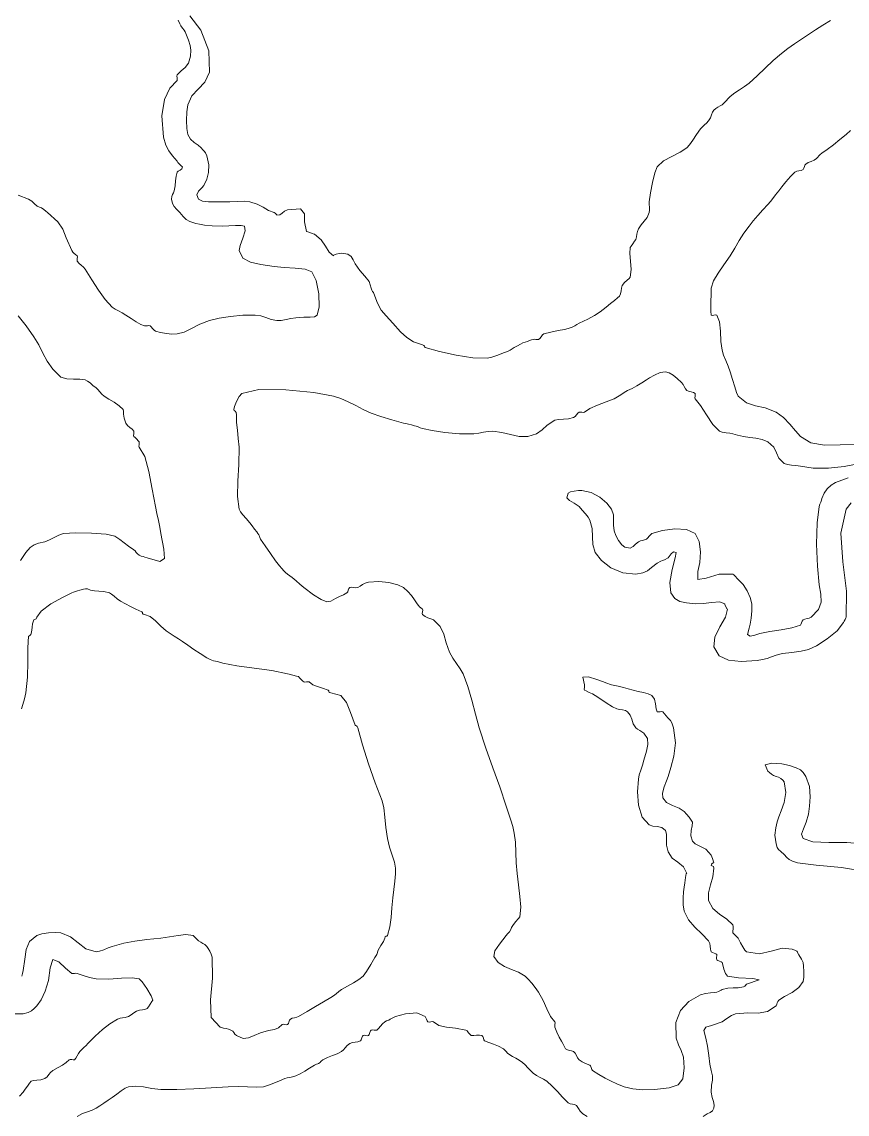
# Model space of a CAD drawing. Header units: inches. Extents: x -600 to 863, y -502 to 873.
# Drawn here: x 687.67 to 720.06, y 27.2 to 70.07 of the extents above; entities that cross this region are included whole.
import ezdxf

# ---------------------------------------------------------------- set-up
doc = ezdxf.new("R2010")
doc.units = ezdxf.units.IN
doc.header["$MEASUREMENT"] = 0
doc.layers.add('Layer 1', color=7, linetype='Continuous')

msp = doc.modelspace()

# ---------------------------------------------------------------- linework, layer by layer
at = {"layer": 'Layer 1', "lineweight": 0}
for points in [[(693.803, 70.127), (693.865, 69.992), (693.912, 69.908), (693.976, 69.821), (694.037, 69.74), (694.077, 69.674), (694.209, 69.346), (694.282, 69.136), (694.306, 68.957), (694.289, 68.722), (694.213, 68.441), (694.084, 68.275), (693.925, 68.146), (693.76, 67.98), (693.753, 67.936), (693.763, 67.871), (693.771, 67.809), (693.76, 67.769), (693.484, 67.468), (693.264, 67.014), (693.159, 66.381), (693.23, 65.545), (693.316, 65.23), (693.433, 65.001), (693.58, 64.806), (693.76, 64.592), (693.797, 64.551), (693.87, 64.471), (693.941, 64.399), (693.972, 64.38), (693.949, 64.303), (693.882, 64.251), (693.807, 64.211), (693.76, 64.168), (693.721, 64.008), (693.707, 63.83), (693.692, 63.636), (693.654, 63.428), (693.623, 63.358), (693.583, 63.29), (693.552, 63.211), (693.548, 63.109), (693.587, 62.94), (693.651, 62.82), (693.743, 62.712), (693.865, 62.58), (694.001, 62.424), (694.116, 62.313), (694.265, 62.229), (694.501, 62.156), (694.64, 62.123), (694.838, 62.089), (695.133, 62.062), (695.56, 62.051), (695.798, 62.06), (696.06, 62.074), (696.283, 62.077), (696.406, 62.051), (696.431, 61.867), (696.346, 61.577), (696.237, 61.286), (696.195, 61.098), (696.347, 60.796), (696.638, 60.632), (697.052, 60.542), (697.571, 60.463), (697.965, 60.425), (698.401, 60.402), (698.793, 60.356), (699.054, 60.251), (699.221, 59.918), (699.32, 59.396), (699.34, 58.879), (699.266, 58.557), (699.158, 58.492), (698.984, 58.474), (698.739, 58.47), (698.418, 58.451), (698.229, 58.421), (698.038, 58.382), (697.853, 58.351), (697.678, 58.345), (697.451, 58.388), (697.25, 58.458), (697.052, 58.524), (696.83, 58.557), (696.34, 58.549), (695.863, 58.506), (695.42, 58.436), (695.03, 58.345), (694.65, 58.2), (694.332, 58.031), (694.045, 57.887), (693.76, 57.815), (693.563, 57.814), (693.343, 57.832), (693.118, 57.868), (692.913, 57.922), (692.859, 57.96), (692.802, 58.027), (692.747, 58.094), (692.701, 58.133), (692.652, 58.142), (692.597, 58.137), (692.54, 58.13), (692.489, 58.133), (692.34, 58.192), (692.158, 58.295), (691.957, 58.423), (691.748, 58.557), (691.605, 58.64), (691.46, 58.719), (691.327, 58.796), (691.219, 58.874), (690.936, 59.173), (690.673, 59.539), (690.418, 59.943), (690.16, 60.356), (690.09, 60.439), (690.004, 60.511), (689.917, 60.585), (689.842, 60.674), (689.836, 60.72), (689.846, 60.784), (689.853, 60.847), (689.842, 60.886), (689.774, 60.937), (689.722, 60.976), (689.677, 61.022), (689.631, 61.098), (689.415, 61.586), (689.277, 61.926), (689.078, 62.222), (688.678, 62.58), (688.61, 62.637), (688.529, 62.706), (688.443, 62.765), (688.359, 62.792), (688.274, 62.833), (688.172, 62.924), (688.057, 63.028), (687.937, 63.109), (687.531, 63.269)], [(719.401, 70.125), (719.105, 69.941), (718.817, 69.756), (718.536, 69.568), (718.263, 69.383), (717.992, 69.201), (717.728, 69.018), (717.477, 68.827), (717.155, 68.55), (716.84, 68.251), (716.525, 67.949), (716.207, 67.662), (716.024, 67.524), (715.837, 67.399), (715.649, 67.274), (715.465, 67.133), (715.383, 67.055), (715.305, 66.97), (715.227, 66.887), (715.147, 66.815), (715.074, 66.767), (714.986, 66.715), (714.899, 66.66), (714.83, 66.604), (714.778, 66.521), (714.738, 66.417), (714.691, 66.3), (714.618, 66.18), (714.541, 66.096), (714.458, 66.021), (714.376, 65.946), (714.301, 65.862), (714.146, 65.645), (714, 65.428), (713.873, 65.242), (713.771, 65.121), (713.507, 64.949), (713.171, 64.786), (712.845, 64.605), (712.606, 64.38), (712.51, 64.141), (712.412, 63.766), (712.333, 63.354), (712.289, 63.004), (712.29, 62.9), (712.299, 62.79), (712.303, 62.68), (712.289, 62.58), (712.204, 62.392), (712.091, 62.238), (711.971, 62.098), (711.865, 61.945), (711.824, 61.84), (711.807, 61.738), (711.792, 61.634), (711.76, 61.521), (711.718, 61.453), (711.649, 61.357), (711.582, 61.265), (711.548, 61.204), (711.533, 60.968), (711.559, 60.67), (711.578, 60.348), (711.548, 60.039), (711.508, 59.998), (711.422, 59.931), (711.319, 59.838), (711.23, 59.722), (711.196, 59.618), (711.184, 59.506), (711.168, 59.395), (711.124, 59.298), (711.049, 59.228), (710.924, 59.131), (710.766, 59.012), (710.595, 58.874), (710.36, 58.687), (710.141, 58.541), (709.884, 58.402), (709.536, 58.239), (709.449, 58.189), (709.372, 58.135), (709.271, 58.08), (709.112, 58.027), (708.964, 57.997), (708.712, 57.949), (708.422, 57.887), (708.159, 57.815), (708.105, 57.776), (708.048, 57.71), (707.993, 57.644), (707.947, 57.604), (707.898, 57.596), (707.844, 57.601), (707.787, 57.606), (707.736, 57.604), (707.666, 57.582), (707.594, 57.555), (707.513, 57.525), (707.418, 57.498), (707.335, 57.467), (707.235, 57.416), (707.121, 57.353), (706.995, 57.286), (706.908, 57.233), (706.831, 57.18), (706.73, 57.126), (706.571, 57.074), (706.484, 57.04), (706.313, 56.972), (706.113, 56.901), (705.936, 56.862), (705.373, 56.876), (704.713, 56.98), (704.056, 57.132), (703.501, 57.286), (703.488, 57.303), (703.47, 57.334), (703.439, 57.368), (703.395, 57.393), (703.039, 57.511), (702.775, 57.672), (702.53, 57.906), (702.23, 58.239), (701.969, 58.524), (701.776, 58.755), (701.626, 59.02), (701.489, 59.404), (701.467, 59.443), (701.433, 59.485), (701.4, 59.539), (701.383, 59.615), (701.303, 59.874), (701.133, 60.089), (700.929, 60.305), (700.748, 60.568), (700.678, 60.725), (700.598, 60.857), (700.461, 60.951), (700.219, 60.992), (700.124, 60.98), (700.001, 60.951), (699.907, 60.915), (699.9, 60.886), (699.727, 61.032), (699.588, 61.263), (699.421, 61.517), (699.16, 61.733), (699.108, 61.751), (699, 61.786), (698.892, 61.822), (698.842, 61.839), (698.757, 62.211), (698.756, 62.537), (698.611, 62.726), (698.101, 62.687), (697.975, 62.631), (697.886, 62.557), (697.798, 62.495), (697.678, 62.475), (697.682, 62.488), (697.65, 62.523), (697.606, 62.56), (697.571, 62.58), (697.354, 62.666), (697.138, 62.79), (696.899, 62.914), (696.618, 63.004), (696.397, 63.022), (696.123, 63.018), (695.831, 63.006), (695.56, 63.004), (695.27, 63.006), (694.994, 63.008), (694.763, 63.033), (694.606, 63.109), (694.535, 63.274), (694.606, 63.422), (694.731, 63.545), (694.818, 63.639), (694.93, 63.889), (695, 64.156), (695.006, 64.456), (694.925, 64.804), (694.874, 64.926), (694.829, 64.992), (694.779, 65.044), (694.713, 65.121), (694.591, 65.23), (694.437, 65.336), (694.288, 65.467), (694.184, 65.65), (694.148, 65.875), (694.137, 66.194), (694.148, 66.534), (694.184, 66.815), (694.343, 67.159), (694.594, 67.424), (694.852, 67.703), (695.03, 68.086), (695.014, 68.934), (694.7, 69.74), (694.261, 70.303)], [(720.441, 53.475), (719.776, 53.463), (719.162, 53.457), (718.632, 53.539), (718.219, 53.792), (718.025, 54.018), (717.806, 54.278), (717.555, 54.534), (717.266, 54.745), (716.839, 54.915), (716.454, 54.998), (716.105, 55.113), (715.783, 55.381), (715.714, 55.52), (715.643, 55.744), (715.562, 56.024), (715.465, 56.333), (715.382, 56.552), (715.293, 56.769), (715.21, 56.979), (715.147, 57.181), (715.105, 57.523), (715.088, 57.92), (715.048, 58.29), (714.936, 58.557), (714.894, 58.567), (714.831, 58.558), (714.768, 58.547), (714.725, 58.557), (714.713, 58.715), (714.71, 59.049), (714.714, 59.401), (714.725, 59.615), (714.817, 59.896), (714.995, 60.199), (715.223, 60.526), (715.465, 60.886), (715.647, 61.184), (715.825, 61.478), (716.008, 61.767), (716.207, 62.051), (716.373, 62.261), (716.555, 62.471), (716.747, 62.683), (716.947, 62.897), (717.045, 63.01), (717.142, 63.134), (717.248, 63.272), (717.371, 63.428), (717.497, 63.588), (717.654, 63.786), (717.828, 63.99), (718.007, 64.168), (718.078, 64.205), (718.16, 64.222), (718.245, 64.237), (718.324, 64.274), (718.355, 64.318), (718.378, 64.383), (718.4, 64.445), (718.43, 64.486), (718.528, 64.54), (718.643, 64.59), (718.757, 64.641), (718.854, 64.698), (718.908, 64.749), (718.951, 64.804), (718.999, 64.857), (719.065, 64.909), (719.274, 65.054), (719.518, 65.241), (719.772, 65.449), (720.019, 65.65), (720.184, 65.796)], [(687.525, 58.532), (687.839, 58.132), (688.148, 57.71), (688.336, 57.386), (688.491, 57.067), (688.66, 56.753), (688.889, 56.439), (688.968, 56.354), (689.066, 56.253), (689.156, 56.165), (689.207, 56.121), (689.435, 56.051), (689.694, 56.042), (689.949, 56.047), (690.16, 56.016), (690.242, 55.97), (690.346, 55.893), (690.462, 55.797), (690.583, 55.698), (690.654, 55.631), (690.732, 55.546), (690.814, 55.458), (690.901, 55.381), (691.088, 55.257), (691.293, 55.134), (691.487, 55.002), (691.643, 54.851), (691.655, 54.788), (691.662, 54.668), (691.686, 54.508), (691.748, 54.321), (691.817, 54.226), (691.909, 54.151), (692, 54.083), (692.065, 54.004), (692.07, 53.958), (692.062, 53.894), (692.055, 53.831), (692.065, 53.792), (692.113, 53.75), (692.18, 53.688), (692.242, 53.624), (692.277, 53.58), (692.281, 53.534), (692.272, 53.47), (692.267, 53.407), (692.277, 53.368), (692.494, 53.009), (692.654, 52.422), (692.785, 51.727), (692.913, 51.039), (692.971, 50.768), (693.027, 50.494), (693.08, 50.228), (693.124, 49.98), (693.237, 49.37), (693.264, 49), (693.088, 48.882), (692.595, 49.027), (692.503, 49.059), (692.427, 49.077), (692.355, 49.097), (692.277, 49.133), (692.215, 49.184), (692.163, 49.243), (692.115, 49.302), (692.065, 49.345), (691.854, 49.486), (691.682, 49.622), (691.517, 49.752), (691.324, 49.875), (690.979, 49.953), (690.4, 50), (689.781, 50.011), (689.312, 49.98), (689.123, 49.923), (688.939, 49.83), (688.758, 49.733), (688.571, 49.663), (688.33, 49.603), (688.152, 49.539), (687.999, 49.432), (687.83, 49.239), (687.776, 49.163), (687.726, 49.084), (687.675, 49.004), (687.619, 48.922)], [(714.406, 27.11), (714.557, 27.212), (714.676, 27.267), (714.766, 27.322), (714.83, 27.428), (714.841, 27.553), (714.805, 27.689), (714.754, 27.854), (714.725, 28.062), (714.736, 28.332), (714.768, 28.524), (714.778, 28.698), (714.725, 28.91), (714.667, 29.159), (714.626, 29.498), (714.582, 29.86), (714.513, 30.181), (714.438, 30.484), (714.508, 30.607), (714.738, 30.676), (715.147, 30.816), (715.246, 30.881), (715.368, 30.978), (715.512, 31.073), (715.677, 31.134), (716.155, 31.171), (716.565, 31.164), (716.929, 31.223), (717.266, 31.451), (717.301, 31.506), (717.315, 31.559), (717.331, 31.611), (717.371, 31.663), (717.602, 31.81), (717.895, 31.97), (718.165, 32.161), (718.324, 32.404), (718.35, 32.578), (718.355, 32.793), (718.346, 32.998), (718.324, 33.146), (718.261, 33.281), (718.161, 33.446), (718.09, 33.566), (718.112, 33.568), (718.075, 33.588), (717.997, 33.626), (717.924, 33.663), (717.9, 33.675), (717.504, 33.716), (717.08, 33.593), (716.617, 33.484), (716.101, 33.568), (716.038, 33.632), (715.963, 33.757), (715.877, 33.92), (715.783, 34.099), (715.74, 34.146), (715.672, 34.208), (715.605, 34.269), (715.571, 34.311), (715.568, 34.382), (715.579, 34.474), (715.587, 34.563), (715.571, 34.628), (715.341, 34.842), (715.052, 35.042), (714.784, 35.273), (714.618, 35.58), (714.611, 35.878), (714.69, 36.19), (714.786, 36.516), (714.83, 36.852), (714.813, 36.911), (714.779, 36.933), (714.744, 36.94), (714.725, 36.957), (714.733, 37.011), (714.77, 37.047), (714.81, 37.064), (714.83, 37.062), (714.778, 37.226), (714.716, 37.354), (714.631, 37.47), (714.513, 37.592), (714.409, 37.652), (714.25, 37.725), (714.089, 37.81), (713.983, 37.91), (713.923, 38.124), (713.939, 38.334), (713.978, 38.518), (713.983, 38.651), (713.939, 38.729), (713.855, 38.846), (713.756, 38.971), (713.665, 39.074), (713.462, 39.209), (713.203, 39.312), (712.964, 39.43), (712.818, 39.604), (712.815, 39.799), (712.88, 40.039), (712.967, 40.273), (713.03, 40.451), (713.141, 40.8), (713.261, 41.245), (713.318, 41.77), (713.242, 42.357), (713.182, 42.559), (713.126, 42.65), (713.022, 42.754), (712.818, 42.992), (712.777, 43.002), (712.713, 42.992), (712.648, 42.982), (712.606, 42.992), (712.568, 43.109), (712.54, 43.295), (712.49, 43.488), (712.395, 43.628), (712.247, 43.698), (712.061, 43.746), (711.856, 43.788), (711.653, 43.839), (711.467, 43.894), (711.279, 43.939), (711.068, 43.988), (710.807, 44.051), (710.736, 44.072), (710.664, 44.1), (710.583, 44.13), (710.489, 44.157), (710.235, 44.254), (709.909, 44.365), (709.688, 44.347), (709.748, 44.051), (709.753, 44.004), (709.744, 43.941), (709.736, 43.88), (709.748, 43.839), (709.812, 43.804), (709.932, 43.75), (710.065, 43.688), (710.171, 43.628), (710.348, 43.504), (710.6, 43.335), (710.85, 43.18), (711.019, 43.098), (711.12, 43.08), (711.239, 43.062), (711.354, 43.035), (711.441, 42.992), (711.54, 42.861), (711.601, 42.696), (711.661, 42.521), (711.76, 42.357), (711.829, 42.299), (711.916, 42.25), (712.004, 42.201), (712.077, 42.146), (712.218, 41.936), (712.238, 41.709), (712.179, 41.437), (712.077, 41.086), (712.019, 40.894), (711.955, 40.699), (711.9, 40.514), (711.865, 40.346), (711.83, 39.842), (711.868, 39.318), (712.011, 38.857), (712.289, 38.545), (712.436, 38.5), (712.607, 38.482), (712.779, 38.442), (712.924, 38.334), (712.971, 38.188), (712.969, 37.99), (712.971, 37.753), (713.03, 37.486), (713.193, 37.248), (713.415, 37.08), (713.629, 36.903), (713.771, 36.64), (713.74, 36.645), (713.711, 36.483), (713.686, 36.269), (713.665, 36.11), (713.638, 35.923), (713.618, 35.68), (713.622, 35.413), (713.665, 35.157), (713.832, 34.819), (714.081, 34.539), (714.36, 34.276), (714.618, 33.992), (714.662, 33.896), (714.677, 33.787), (714.689, 33.676), (714.725, 33.568), (714.766, 33.539), (714.833, 33.514), (714.899, 33.489), (714.936, 33.463), (714.941, 33.414), (714.934, 33.355), (714.926, 33.299), (714.936, 33.251), (714.977, 33.223), (715.045, 33.196), (715.111, 33.172), (715.147, 33.146), (715.173, 33.051), (715.217, 32.885), (715.278, 32.718), (715.359, 32.616), (715.798, 32.546), (716.354, 32.525), (716.598, 32.471), (716.101, 32.298), (716.092, 32.283), (716.07, 32.251), (716.037, 32.216), (715.995, 32.192), (715.775, 32.158), (715.579, 32.152), (715.379, 32.141), (715.147, 32.087), (715.109, 32.067), (715.062, 32.037), (715.004, 32.006), (714.936, 31.98), (714.845, 31.973), (714.688, 31.963), (714.495, 31.936), (714.301, 31.875), (713.85, 31.617), (713.514, 31.267), (713.332, 30.797), (713.348, 30.181), (713.433, 29.922), (713.545, 29.7), (713.639, 29.428), (713.665, 29.016), (713.603, 28.582), (713.426, 28.342), (713.076, 28.227), (712.501, 28.169), (712.041, 28.155), (711.641, 28.188), (711.301, 28.262), (711.019, 28.381), (710.8, 28.493), (710.56, 28.613), (710.311, 28.749), (710.065, 28.91), (710.038, 28.952), (710.011, 29.021), (709.983, 29.087), (709.959, 29.122), (709.857, 29.162), (709.759, 29.199), (709.655, 29.25), (709.536, 29.334), (709.479, 29.404), (709.431, 29.496), (709.382, 29.586), (709.324, 29.651), (709.243, 29.686), (709.158, 29.699), (709.076, 29.715), (709.007, 29.757), (708.975, 29.807), (708.952, 29.864), (708.931, 29.921), (708.9, 29.969), (708.841, 30.06), (708.758, 30.218), (708.668, 30.411), (708.583, 30.604), (708.581, 30.65), (708.589, 30.716), (708.594, 30.778), (708.583, 30.816), (708.415, 31.029), (708.274, 31.325), (708.129, 31.658), (707.947, 31.98), (707.817, 32.162), (707.678, 32.342), (707.541, 32.5), (707.418, 32.616), (707.159, 32.771), (706.886, 32.878), (706.615, 32.987), (706.359, 33.146), (706.186, 33.381), (706.229, 33.61), (706.418, 33.871), (706.678, 34.204), (706.734, 34.273), (706.803, 34.353), (706.861, 34.438), (706.889, 34.521), (706.939, 34.603), (707.048, 34.744), (707.156, 34.88), (707.207, 34.945), (707.247, 35.32), (707.218, 35.743), (707.156, 36.191), (707.101, 36.64), (707.074, 37.053), (707.059, 37.469), (707.037, 37.867), (706.995, 38.228), (706.938, 38.479), (706.858, 38.74), (706.769, 39.01), (706.678, 39.286), (706.427, 40.036), (706.156, 40.788), (705.883, 41.557), (705.618, 42.357), (705.469, 42.895), (705.328, 43.44), (705.175, 43.975), (704.983, 44.475), (704.869, 44.675), (704.727, 44.88), (704.58, 45.094), (704.454, 45.321), (704.32, 45.694), (704.225, 46.033), (704.084, 46.333), (703.818, 46.592), (703.718, 46.642), (703.608, 46.681), (703.498, 46.728), (703.395, 46.804), (703.386, 46.847), (703.396, 46.911), (703.405, 46.975), (703.395, 47.016), (703.33, 47.068), (703.28, 47.11), (703.235, 47.158), (703.184, 47.228), (703.08, 47.38), (702.959, 47.548), (702.818, 47.715), (702.653, 47.863), (702.421, 47.973), (702.074, 48.057), (701.674, 48.096), (701.277, 48.074), (701.146, 48.038), (701.043, 47.981), (700.951, 47.919), (700.854, 47.863), (700.779, 47.853), (700.695, 47.863), (700.61, 47.875), (700.536, 47.863), (700.504, 47.822), (700.479, 47.757), (700.457, 47.691), (700.43, 47.651), (700.289, 47.583), (700.137, 47.515), (699.973, 47.436), (699.795, 47.333), (699.635, 47.309), (699.413, 47.395), (699.117, 47.583), (698.736, 47.863), (698.581, 47.993), (698.436, 48.128), (698.282, 48.264), (698.101, 48.393), (698.014, 48.455), (697.946, 48.524), (697.876, 48.607), (697.783, 48.71), (697.619, 48.914), (697.424, 49.196), (697.223, 49.5), (697.042, 49.769), (697.006, 49.834), (696.991, 49.883), (696.976, 49.928), (696.937, 49.98), (696.886, 50.044), (696.804, 50.156), (696.709, 50.286), (696.618, 50.404), (696.472, 50.573), (696.344, 50.715), (696.248, 50.833), (696.195, 50.934), (696.132, 51.434), (696.15, 52.037), (696.191, 52.697), (696.195, 53.368), (696.166, 53.714), (696.128, 54.034), (696.097, 54.339), (696.089, 54.639), (696.076, 54.729), (696.042, 54.78), (696.005, 54.812), (695.983, 54.851), (696.01, 54.972), (696.09, 55.166), (696.196, 55.36), (696.301, 55.486), (696.966, 55.635), (698.027, 55.629), (699.126, 55.525), (699.9, 55.381), (700.189, 55.278), (700.481, 55.149), (700.774, 55.004), (701.065, 54.851), (701.377, 54.709), (701.758, 54.573), (702.189, 54.443), (702.653, 54.321), (702.739, 54.301), (702.844, 54.277), (702.958, 54.249), (703.077, 54.216), (703.148, 54.191), (703.22, 54.165), (703.3, 54.137), (703.395, 54.109), (703.77, 54.028), (704.274, 53.947), (704.843, 53.895), (705.406, 53.898), (705.597, 53.924), (705.785, 53.962), (705.969, 53.994), (706.147, 54.004), (706.501, 53.953), (706.845, 53.866), (707.184, 53.795), (707.524, 53.792), (707.869, 53.893), (708.086, 54.051), (708.287, 54.239), (708.583, 54.428), (708.732, 54.463), (708.922, 54.474), (709.127, 54.487), (709.324, 54.533), (709.379, 54.573), (709.435, 54.637), (709.488, 54.702), (709.536, 54.745), (709.582, 54.75), (709.646, 54.741), (709.709, 54.734), (709.748, 54.745), (709.956, 54.896), (710.264, 55.027), (710.604, 55.148), (710.912, 55.274), (711.047, 55.35), (711.176, 55.433), (711.305, 55.516), (711.441, 55.592), (711.616, 55.681), (711.803, 55.782), (711.993, 55.896), (712.183, 56.016), (712.299, 56.09), (712.498, 56.201), (712.725, 56.299), (712.924, 56.333), (713.071, 56.289), (713.227, 56.195), (713.389, 56.063), (713.56, 55.91), (713.616, 55.837), (713.664, 55.748), (713.713, 55.66), (713.771, 55.592), (713.836, 55.566), (713.934, 55.542), (714.03, 55.518), (714.089, 55.486), (714.097, 55.441), (714.087, 55.377), (714.078, 55.314), (714.089, 55.274), (714.302, 55.014), (714.535, 54.637), (714.784, 54.261), (715.042, 54.004), (715.156, 53.963), (715.307, 53.938), (715.457, 53.919), (715.571, 53.898), (715.661, 53.873), (715.759, 53.849), (715.869, 53.822), (715.995, 53.792), (716.232, 53.752), (716.475, 53.722), (716.715, 53.674), (716.947, 53.58), (717.182, 53.376), (717.28, 53.155), (717.371, 52.936), (717.583, 52.733), (717.714, 52.687), (717.873, 52.667), (718.046, 52.654), (718.219, 52.627), (718.728, 52.553), (719.318, 52.551), (719.942, 52.614), (720.548, 52.733)], [(720.098, 52.165), (719.595, 51.992), (719.43, 51.883), (719.276, 51.743), (719.149, 51.568), (719.065, 51.356), (719.044, 51.287), (719.017, 51.214), (718.987, 51.134), (718.959, 51.039), (718.875, 50.402), (718.855, 49.565), (718.888, 48.698), (718.959, 47.969), (719.021, 47.605), (719.04, 47.294), (718.938, 47.004), (718.642, 46.698), (718.57, 46.664), (718.486, 46.647), (718.4, 46.629), (718.324, 46.592), (718.297, 46.55), (718.27, 46.482), (718.243, 46.416), (718.219, 46.381), (717.887, 46.282), (717.466, 46.209), (717.025, 46.142), (716.63, 46.062), (716.429, 45.996), (716.247, 45.953), (716.152, 46.019), (716.207, 46.274), (716.25, 46.423), (716.295, 46.662), (716.322, 46.945), (716.312, 47.228), (716.25, 47.474), (716.131, 47.733), (715.971, 47.979), (715.783, 48.181), (715.739, 48.225), (715.675, 48.294), (715.611, 48.359), (715.571, 48.393), (715.03, 48.392), (714.521, 48.232), (714.193, 48.18), (714.194, 48.498), (714.275, 48.846), (714.3, 49.267), (714.245, 49.674), (714.089, 49.98), (713.758, 50.146), (713.299, 50.172), (712.812, 50.104), (712.395, 49.98), (712.34, 49.939), (712.284, 49.876), (712.23, 49.811), (712.183, 49.769), (712.098, 49.733), (712.02, 49.713), (711.943, 49.694), (711.865, 49.663), (711.751, 49.567), (711.661, 49.469), (711.541, 49.414), (711.336, 49.451), (711.212, 49.545), (711.088, 49.713), (710.981, 49.909), (710.912, 50.086), (710.881, 50.309), (710.889, 50.518), (710.881, 50.722), (710.807, 50.934), (710.62, 51.174), (710.346, 51.407), (710.01, 51.588), (709.642, 51.675), (709.514, 51.67), (709.348, 51.649), (709.196, 51.614), (709.112, 51.568), (709.062, 51.39), (709.166, 51.277), (709.349, 51.178), (709.536, 51.039), (709.659, 50.905), (709.784, 50.762), (709.891, 50.624), (709.959, 50.51), (710.047, 50.177), (710.059, 49.858), (710.073, 49.549), (710.171, 49.239), (710.415, 48.923), (710.787, 48.637), (711.248, 48.441), (711.76, 48.393), (712.042, 48.44), (712.216, 48.523), (712.373, 48.647), (712.606, 48.815), (712.742, 48.895), (712.816, 48.926), (712.893, 48.955), (713.03, 49.027), (713.07, 49.083), (713.148, 49.186), (713.246, 49.262), (713.348, 49.239), (713.306, 49.028), (713.188, 48.576), (713.098, 48.058), (713.136, 47.651), (713.291, 47.431), (713.493, 47.316), (713.755, 47.264), (714.089, 47.228), (714.408, 47.235), (714.747, 47.281), (715.047, 47.301), (715.254, 47.228), (715.261, 47.195), (715.301, 47.101), (715.345, 47.018), (715.359, 47.016), (715.282, 46.695), (715.065, 46.318), (714.863, 45.92), (714.83, 45.533), (715.037, 45.189), (715.397, 45.016), (715.898, 44.967), (716.524, 45.004), (716.729, 45.035), (716.914, 45.085), (717.09, 45.146), (717.266, 45.216), (717.513, 45.27), (717.879, 45.317), (718.256, 45.368), (718.536, 45.428), (718.847, 45.579), (719.267, 45.846), (719.665, 46.168), (719.912, 46.486), (719.938, 46.54), (719.974, 46.616), (720.006, 46.681), (720.019, 46.698), (720.025, 47.726), (719.881, 48.878), (719.805, 49.999), (720.019, 50.934), (720.213, 51.191)], [(687.654, 43.102), (687.714, 43.279), (687.779, 43.499), (687.83, 43.733), (687.891, 44.351), (687.902, 44.952), (687.903, 45.5), (687.937, 45.957), (687.95, 45.959), (687.983, 45.985), (688.02, 46.023), (688.042, 46.062), (688.062, 46.187), (688.071, 46.309), (688.093, 46.439), (688.148, 46.592), (688.174, 46.613), (688.208, 46.621), (688.238, 46.641), (688.254, 46.698), (688.423, 46.937), (688.809, 47.218), (689.261, 47.478), (689.631, 47.651), (689.703, 47.68), (689.774, 47.704), (689.853, 47.729), (689.948, 47.757), (690.089, 47.801), (690.167, 47.819), (690.241, 47.807), (690.371, 47.757), (690.518, 47.729), (690.688, 47.726), (690.886, 47.712), (691.112, 47.651), (691.195, 47.602), (691.296, 47.52), (691.412, 47.424), (691.536, 47.333), (691.733, 47.219), (691.935, 47.119), (692.147, 47.021), (692.383, 46.91), (692.405, 46.883), (692.412, 46.85), (692.431, 46.819), (692.489, 46.804), (692.708, 46.728), (692.92, 46.56), (693.128, 46.354), (693.336, 46.169), (693.488, 46.061), (693.65, 45.954), (693.814, 45.85), (693.972, 45.745), (694.188, 45.597), (694.424, 45.438), (694.671, 45.274), (694.925, 45.109), (695.063, 45.035), (695.191, 44.993), (695.345, 44.956), (695.56, 44.898), (696.111, 44.787), (696.787, 44.704), (697.484, 44.612), (698.101, 44.475), (698.162, 44.461), (698.307, 44.426), (698.453, 44.39), (698.524, 44.369), (698.565, 44.322), (698.629, 44.255), (698.693, 44.192), (698.736, 44.157), (698.782, 44.154), (698.847, 44.162), (698.91, 44.167), (698.948, 44.157), (699.09, 44.044), (699.268, 43.978), (699.471, 43.92), (699.689, 43.839), (699.711, 43.812), (699.718, 43.779), (699.736, 43.749), (699.795, 43.733), (700.183, 43.622), (700.412, 43.358), (700.572, 42.965), (700.748, 42.463), (700.767, 42.445), (700.798, 42.431), (700.83, 42.405), (700.854, 42.357), (701.04, 41.687), (701.277, 40.944), (701.541, 40.193), (701.807, 39.498), (701.875, 39.222), (701.919, 38.858), (701.96, 38.444), (702.019, 38.016), (702.101, 37.672), (702.202, 37.356), (702.29, 37.08), (702.336, 36.852), (702.332, 36.627), (702.306, 36.34), (702.268, 36.018), (702.23, 35.687), (702.195, 35.29), (702.161, 34.908), (702.108, 34.546), (702.019, 34.204), (701.997, 34.186), (701.963, 34.176), (701.93, 34.154), (701.912, 34.099), (701.861, 33.978), (701.755, 33.813), (701.647, 33.634), (701.595, 33.463), (701.526, 33.34), (701.368, 33.074), (701.19, 32.791), (701.065, 32.616), (700.896, 32.481), (700.681, 32.352), (700.445, 32.222), (700.219, 32.087), (700.109, 32.008), (700.004, 31.922), (699.899, 31.84), (699.795, 31.769), (699.506, 31.599), (699.197, 31.417), (698.869, 31.226), (698.524, 31.027), (698.457, 31.003), (698.368, 30.981), (698.279, 30.957), (698.207, 30.922), (698.177, 30.878), (698.153, 30.812), (698.13, 30.749), (698.101, 30.71), (698.056, 30.705), (697.99, 30.714), (697.928, 30.721), (697.889, 30.71), (697.746, 30.584), (697.579, 30.522), (697.355, 30.475), (697.042, 30.393), (696.786, 30.285), (696.568, 30.188), (696.35, 30.168), (696.089, 30.286), (696.034, 30.34), (695.996, 30.396), (695.951, 30.449), (695.877, 30.498), (695.783, 30.532), (695.688, 30.554), (695.582, 30.574), (695.454, 30.604), (695.098, 30.987), (695.069, 31.687), (695.154, 32.533), (695.137, 33.357), (695.101, 33.474), (695.043, 33.592), (694.979, 33.699), (694.925, 33.78), (694.857, 33.85), (694.779, 33.899), (694.693, 33.942), (694.606, 33.992), (694.561, 34.035), (694.498, 34.104), (694.437, 34.17), (694.395, 34.204), (694.112, 34.241), (693.803, 34.21), (693.471, 34.15), (693.124, 34.099), (692.572, 34.046), (692.109, 33.991), (691.678, 33.911), (691.219, 33.78), (691.064, 33.722), (690.888, 33.649), (690.717, 33.589), (690.583, 33.568), (690.185, 33.688), (689.877, 33.914), (689.579, 34.153), (689.207, 34.311), (688.979, 34.33), (688.711, 34.316), (688.453, 34.273), (688.254, 34.204), (687.972, 33.967), (687.845, 33.662), (687.79, 33.285), (687.725, 32.828), (687.7, 32.712), (687.665, 32.605)], [(720.653, 37.804), (720.046, 37.856), (719.339, 37.86), (718.707, 37.89), (718.324, 38.016), (718.269, 38.181), (718.338, 38.391), (718.452, 38.652), (718.536, 38.969), (718.578, 39.279), (718.607, 39.652), (718.574, 40.055), (718.43, 40.451), (718.332, 40.601), (718.219, 40.705), (718.053, 40.789), (717.795, 40.875), (717.496, 40.939), (717.099, 40.977), (716.838, 40.91), (716.947, 40.663), (717.015, 40.6), (717.089, 40.538), (717.172, 40.486), (717.266, 40.451), (717.364, 40.418), (717.459, 40.37), (717.536, 40.309), (717.583, 40.239), (717.65, 39.815), (717.582, 39.427), (717.461, 39.1), (717.371, 38.863), (717.314, 38.673), (717.251, 38.43), (717.222, 38.139), (717.266, 37.804), (717.312, 37.664), (717.367, 37.577), (717.451, 37.498), (717.583, 37.381), (717.693, 37.271), (717.783, 37.19), (717.905, 37.126), (718.112, 37.062), (718.846, 36.968), (719.835, 36.879), (720.757, 36.725)], [(687.396, 31.135), (687.725, 31.134), (687.916, 31.181), (688.051, 31.251), (688.154, 31.342), (688.254, 31.451), (688.426, 31.688), (688.59, 32.022), (688.719, 32.442), (688.783, 32.934), (688.893, 33.263), (689.119, 33.178), (689.39, 32.919), (689.631, 32.722), (689.68, 32.713), (689.734, 32.718), (689.791, 32.725), (689.842, 32.722), (689.955, 32.682), (690.118, 32.619), (690.328, 32.555), (690.583, 32.51), (691.087, 32.498), (691.577, 32.528), (691.994, 32.549), (692.277, 32.51), (692.392, 32.383), (692.576, 32.123), (692.742, 31.845), (692.807, 31.663), (692.776, 31.611), (692.709, 31.508), (692.638, 31.402), (692.595, 31.346), (692.5, 31.298), (692.4, 31.285), (692.292, 31.276), (692.172, 31.239), (692.102, 31.195), (692.009, 31.129), (691.918, 31.064), (691.854, 31.027), (691.727, 30.992), (691.624, 30.978), (691.53, 30.96), (691.431, 30.922), (691.121, 30.736), (690.832, 30.514), (690.551, 30.257), (690.266, 29.969), (690.189, 29.895), (690.107, 29.816), (690.025, 29.735), (689.948, 29.651), (689.899, 29.579), (689.847, 29.487), (689.792, 29.397), (689.736, 29.334), (689.691, 29.326), (689.627, 29.336), (689.564, 29.345), (689.524, 29.334), (689.404, 29.219), (689.262, 29.123), (689.092, 29.028), (688.889, 28.91), (688.798, 28.831), (688.735, 28.746), (688.671, 28.663), (688.571, 28.593), (688.422, 28.546), (688.264, 28.525), (688.127, 28.512), (688.042, 28.486), (687.969, 28.409), (687.888, 28.297), (687.805, 28.172), (687.725, 28.062), (687.576, 27.908)], [(689.842, 27.11), (690.045, 27.217), (690.244, 27.291), (690.427, 27.354), (690.583, 27.428), (690.73, 27.523), (690.89, 27.631), (691.055, 27.743), (691.219, 27.852), (691.394, 27.975), (691.566, 28.106), (691.724, 28.216), (691.854, 28.274), (692.148, 28.297), (692.451, 28.263), (692.772, 28.209), (693.124, 28.169), (693.749, 28.161), (694.419, 28.189), (695.103, 28.234), (695.771, 28.274), (696.157, 28.277), (696.525, 28.264), (696.86, 28.255), (697.148, 28.274), (697.352, 28.327), (697.561, 28.409), (697.775, 28.504), (697.995, 28.593), (698.086, 28.618), (698.187, 28.64), (698.298, 28.664), (698.418, 28.698), (698.598, 28.777), (698.773, 28.882), (698.957, 29), (699.16, 29.122), (699.236, 29.156), (699.28, 29.169), (699.317, 29.184), (699.371, 29.228), (699.391, 29.246), (699.43, 29.284), (699.466, 29.32), (699.478, 29.334), (699.67, 29.425), (699.861, 29.497), (700.046, 29.567), (700.219, 29.651), (700.294, 29.717), (700.364, 29.803), (700.44, 29.894), (700.536, 29.969), (700.641, 30.006), (700.748, 30.019), (700.855, 30.033), (700.96, 30.074), (700.988, 30.116), (701.015, 30.185), (701.04, 30.25), (701.065, 30.286), (701.114, 30.292), (701.173, 30.283), (701.23, 30.275), (701.277, 30.286), (701.306, 30.328), (701.332, 30.396), (701.357, 30.462), (701.383, 30.498), (701.432, 30.504), (701.49, 30.496), (701.548, 30.488), (701.595, 30.498), (701.669, 30.562), (701.744, 30.65), (701.824, 30.741), (701.912, 30.816), (701.981, 30.853), (702.029, 30.865), (702.07, 30.881), (702.124, 30.922), (702.336, 31.023), (702.732, 31.135), (703.17, 31.166), (703.501, 31.027), (703.526, 30.982), (703.552, 30.918), (703.578, 30.855), (703.606, 30.816), (703.651, 30.81), (703.716, 30.819), (703.779, 30.827), (703.818, 30.816), (704.033, 30.672), (704.33, 30.608), (704.688, 30.57), (705.089, 30.498), (705.141, 30.461), (705.201, 30.392), (705.259, 30.322), (705.301, 30.286), (705.403, 30.277), (705.515, 30.291), (705.625, 30.302), (705.725, 30.286), (705.756, 30.247), (705.781, 30.18), (705.805, 30.112), (705.83, 30.074), (705.993, 30.01), (706.177, 29.943), (706.372, 29.863), (706.571, 29.757), (706.626, 29.711), (706.68, 29.65), (706.732, 29.591), (706.783, 29.545), (706.918, 29.462), (707.049, 29.389), (707.18, 29.315), (707.312, 29.228), (707.423, 29.131), (707.524, 29.019), (707.626, 28.904), (707.736, 28.805), (707.871, 28.715), (708.006, 28.64), (708.138, 28.567), (708.266, 28.486), (708.487, 28.299), (708.684, 28.09), (708.883, 27.866), (709.112, 27.64), (709.186, 27.604), (709.273, 27.588), (709.36, 27.572), (709.43, 27.533), (709.519, 27.419), (709.584, 27.308), (709.679, 27.204), (709.854, 27.11)]]:
    msp.add_lwpolyline(points, dxfattribs=at)

doc.saveas('drawing.dxf')
